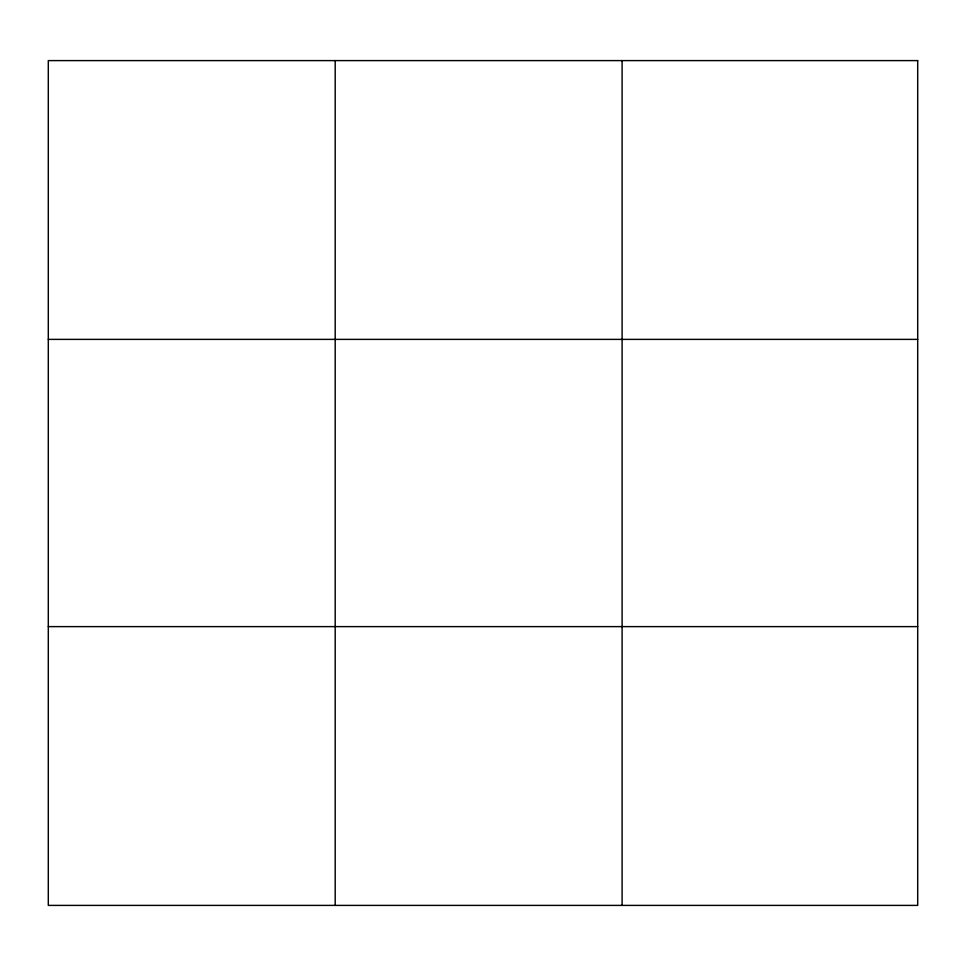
<?xml version="1.0" encoding="UTF-8"?>
<svg xmlns="http://www.w3.org/2000/svg" width="966" height="966" viewBox="0 0 966 966"><rect width="100%" height="100%" fill="white"/><g stroke="black" fill="none" stroke-linecap="round" stroke-linejoin="round"><path stroke-width="1.45" d="M335.202 60.604L335.202 905.396M622.104 60.604L622.104 905.396M48.3 339.38L917.7 339.38M48.3 626.62L917.7 626.62M917.7 60.604L917.7 905.396L48.3 905.396L48.3 60.604L917.7 60.604"/></g></svg>
